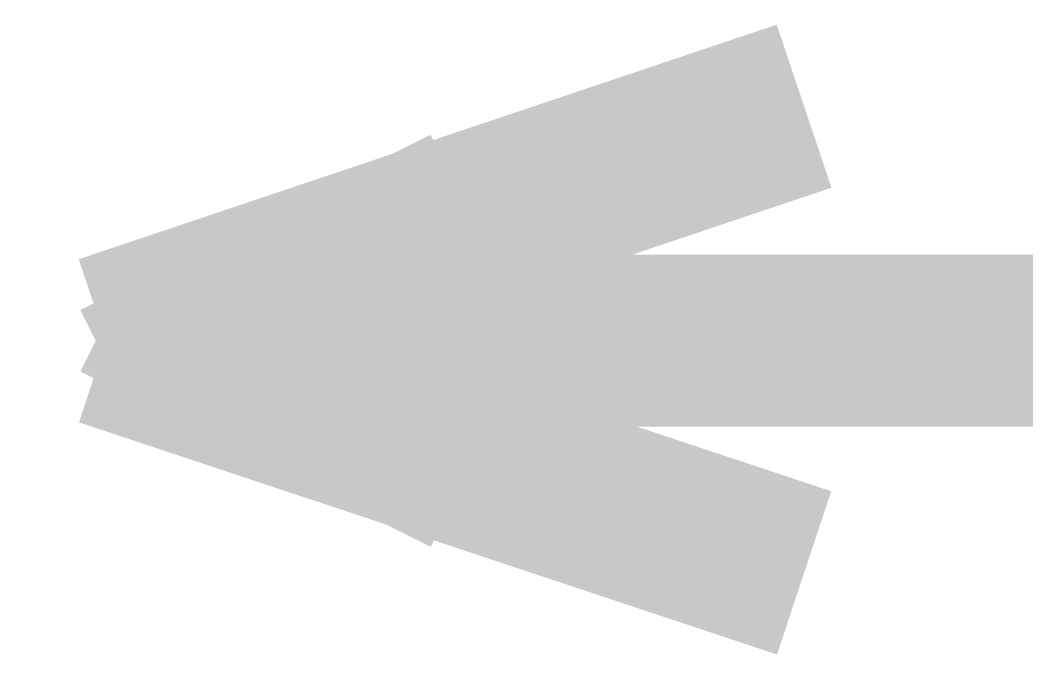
# Model space of a CAD drawing. Header units: inches. Extents: x 0 to 841, y 0 to 594.
# Drawn here: x 39.656 to 44.045, y 256.109 to 258.891 of the extents above; entities that cross this region are included whole.
import ezdxf

# ---------------------------------------------------------------- set-up
doc = ezdxf.new("R2010")
doc.units = ezdxf.units.IN
doc.layers.add('Sheet', color=255, linetype='Continuous')

msp = doc.modelspace()

# ---------------------------------------------------------------- linework, layer by layer
at = {"layer": 'Sheet'}
for points in [[(40.031, 257.4943, 0.7493, 0.7493, 0), (43.0741, 258.5162, 0.7493, 0.7493, 0)], [(39.9861, 257.4943, 0.2997, 0.2997, 0), (41.5133, 258.2579, 0.2997, 0.2997, 0)], [(42.5239, 257.4943, 0.7493, 0.7493, 0), (40.031, 257.4943, 0.7493, 0.7493, 0)], [(43.0741, 256.4837, 0.7493, 0.7493, 0), (40.031, 257.4943, 0.7493, 0.7493, 0)], [(42.5239, 257.4943, 0.7493, 0.7493, 0), (47.532, 257.4943, 0.7493, 0.7493, 0)], [(39.9861, 257.4943, 0.2997, 0.2997, 0), (41.5133, 256.7307, 0.2997, 0.2997, 0)], [(42.5239, 257.4943, 0.2997, 0.2997, 0), (39.9861, 257.4943, 0.2997, 0.2997, 0)]]:
    msp.add_lwpolyline(points, format="xyseb", dxfattribs=at)

doc.saveas('drawing.dxf')
